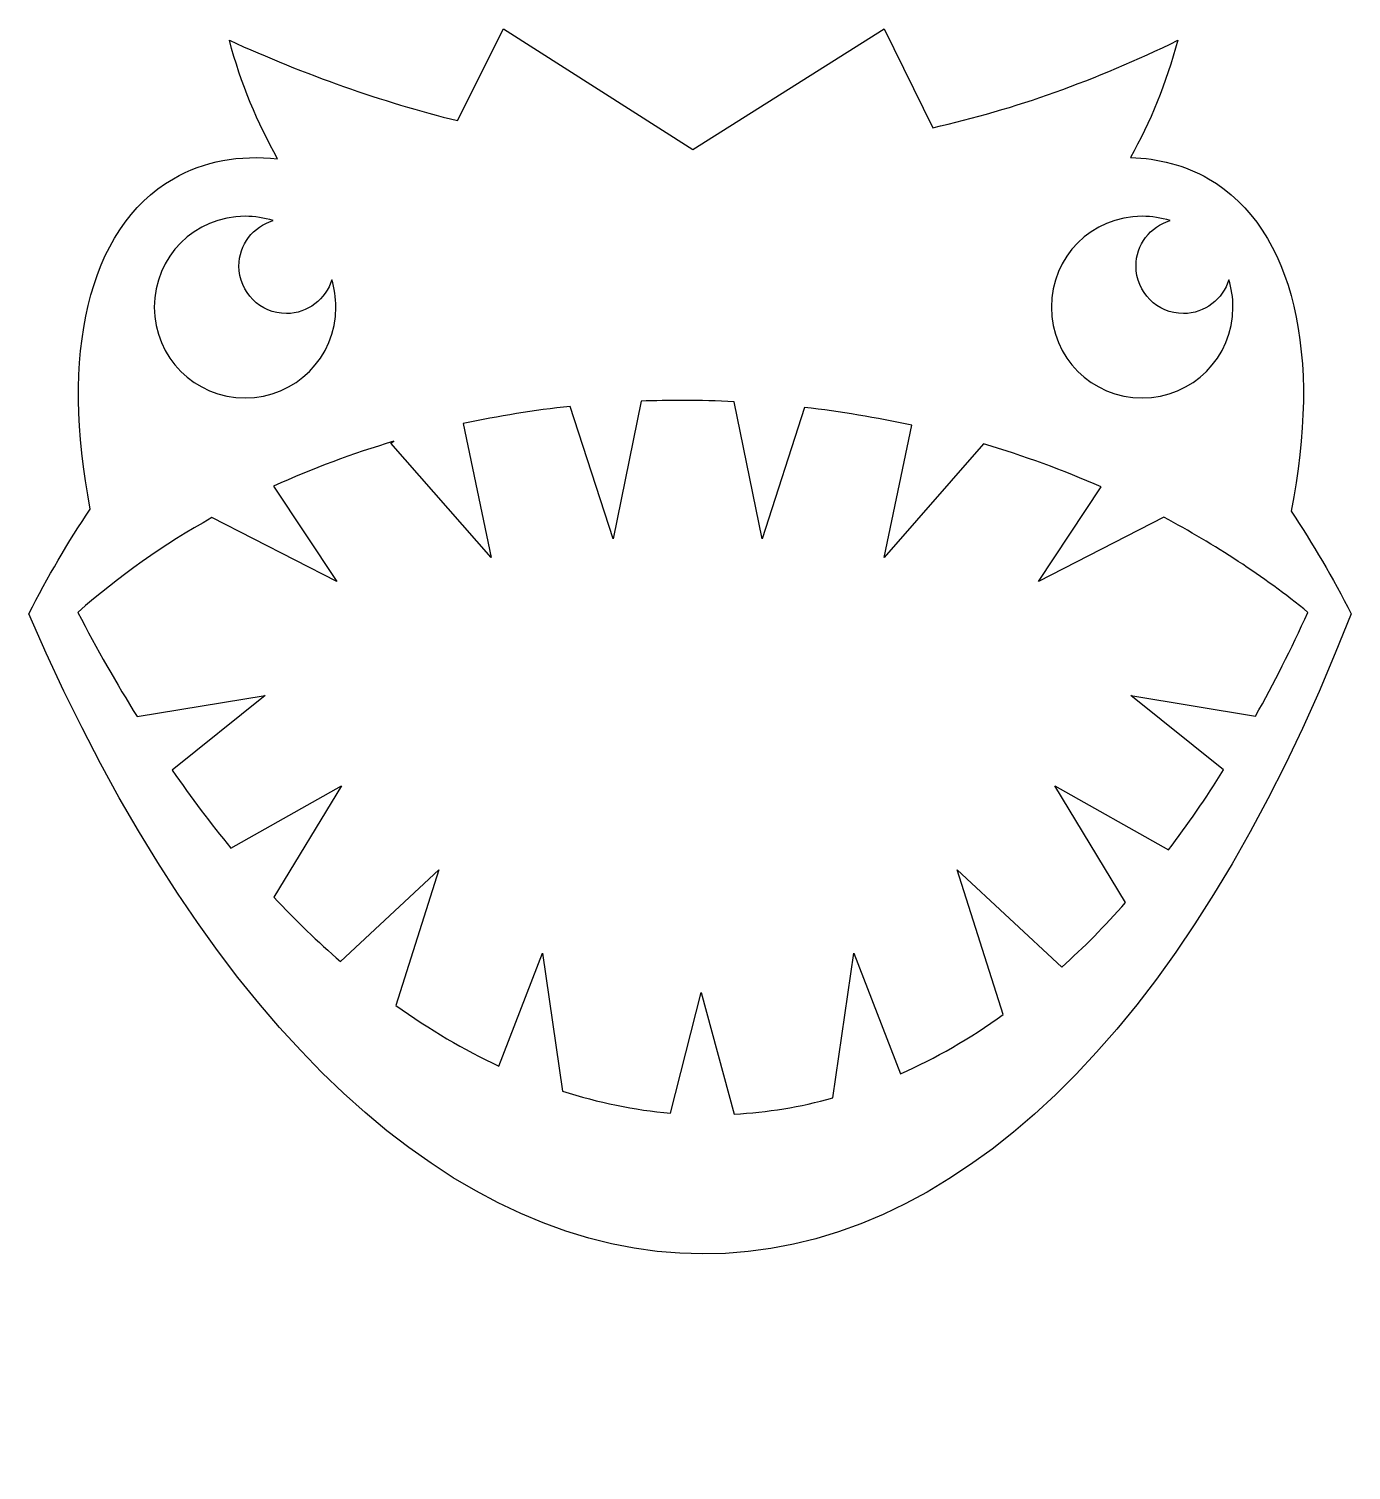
# Model space of a CAD drawing. Header units: centimetres. Extents: x -9.7 to 9.7, y -12.5 to 8.7.
import ezdxf

# ---------------------------------------------------------------- set-up
doc = ezdxf.new("R2010")
doc.units = ezdxf.units.CM
doc.header["$MEASUREMENT"] = 0
doc.layers.add('Layer 1', color=7, linetype='Continuous')

msp = doc.modelspace()

# ---------------------------------------------------------------- linework, layer by layer
at = {"layer": 'Layer 1'}
for points, knots in [([(-2.75673, 8.68133), (-2.75673, 8.68133), (-3.43407, 7.33322), (-3.43407, 7.33322), (-3.43407, 7.33322), (-4.55026, 7.60913), (-5.66623, 8.00411), (-6.78246, 8.51266), (-6.78246, 8.51266), (-6.61176, 7.87567), (-6.37103, 7.29641), (-6.07349, 6.7745), (-6.07349, 6.7745), (-6.63403, 6.83143), (-7.15485, 6.74043), (-7.60478, 6.48067), (-7.60478, 6.48067), (-8.87277, 5.74872), (-9.26451, 3.86803), (-8.82369, 1.63009), (-8.82369, 1.63009), (-9.1507, 1.14377), (-9.45254, 0.62987), (-9.72634, 0.09222), (-9.72634, 0.09222), (-4.33432, -12.4008), (4.78762, -12.48227), (9.68543, 0.09222), (9.68543, 0.09222), (9.41766, 0.61898), (9.12249, 1.12238), (8.80382, 1.59972), (8.80382, 1.59972), (9.25426, 3.85115), (8.86399, 5.74538), (7.59023, 6.48066), (7.59023, 6.48066), (7.24509, 6.6799), (6.85937, 6.78005), (6.44512, 6.79034), (6.44512, 6.79034), (6.73473, 7.3074), (6.97036, 7.88123), (7.13963, 8.51269), (7.13963, 8.51269), (5.94109, 7.92487), (4.74322, 7.50015), (3.54473, 7.22918), (3.54473, 7.22918), (3.54473, 7.22918), (2.83053, 8.68136), (2.83053, 8.68136), (2.83053, 8.68136), (2.83053, 8.68136), (0.02109, 6.90904), (0.02109, 6.90904), (0.02109, 6.90904), (0.02109, 6.90904), (-2.75672, 8.68136), (-2.75672, 8.68136), (-2.75672, 8.68136), (-2.75672, 8.68136), (-2.75673, 8.68133), (-2.75673, 8.68133)], [0, 0, 0, 0, 0.05882353, 0.05882353, 0.05882353, 0.05882353, 0.11764706, 0.11764706, 0.11764706, 0.11764706, 0.17647059, 0.17647059, 0.17647059, 0.17647059, 0.23529412, 0.23529412, 0.23529412, 0.23529412, 0.29411765, 0.29411765, 0.29411765, 0.29411765, 0.35294118, 0.35294118, 0.35294118, 0.35294118, 0.41176471, 0.41176471, 0.41176471, 0.41176471, 0.47058824, 0.47058824, 0.47058824, 0.47058824, 0.52941176, 0.52941176, 0.52941176, 0.52941176, 0.58823529, 0.58823529, 0.58823529, 0.58823529, 0.64705882, 0.64705882, 0.64705882, 0.64705882, 0.70588235, 0.70588235, 0.70588235, 0.70588235, 0.76470588, 0.76470588, 0.76470588, 0.76470588, 0.82352941, 0.82352941, 0.82352941, 0.82352941, 0.88235294, 0.88235294, 0.88235294, 0.88235294, 1, 1, 1, 1]), ([(-6.55185, 5.92861), (-6.40856, 5.92861), (-6.27101, 5.90647), (-6.14198, 5.86536), (-6.14198, 5.86536), (-6.4307, 5.78052), (-6.64146, 5.51334), (-6.64146, 5.19721), (-6.64146, 5.19721), (-6.64146, 4.81285), (-6.33005, 4.50144), (-5.94569, 4.50144), (-5.94569, 4.50144), (-5.63053, 4.50144), (-5.36453, 4.71089), (-5.27889, 4.99818), (-5.27889, 4.99818), (-5.23913, 4.87117), (-5.21829, 4.73581), (-5.21829, 4.59505), (-5.21829, 4.59505), (-5.21829, 3.85416), (-5.811, 3.26275), (-6.55185, 3.26275), (-6.55185, 3.26275), (-7.29274, 3.26275), (-7.8841, 3.85411), (-7.8841, 4.595), (-7.8841, 4.595), (-7.8841, 5.33576), (-7.29248, 5.92852), (-6.5518, 5.92852), (-6.5518, 5.92852), (-6.5518, 5.92852), (-6.55185, 5.92861), (-6.55185, 5.92861)], [0, 0, 0, 0, 0.1, 0.1, 0.1, 0.1, 0.2, 0.2, 0.2, 0.2, 0.3, 0.3, 0.3, 0.3, 0.4, 0.4, 0.4, 0.4, 0.5, 0.5, 0.5, 0.5, 0.6, 0.6, 0.6, 0.6, 0.7, 0.7, 0.7, 0.7, 0.8, 0.8, 0.8, 0.8, 1, 1, 1, 1]), ([(6.61637, 5.92861), (6.75974, 5.92861), (6.89721, 5.90647), (7.02624, 5.86536), (7.02624, 5.86536), (6.73768, 5.78048), (6.5268, 5.51326), (6.5268, 5.19721), (6.5268, 5.19721), (6.5268, 4.81285), (6.83825, 4.50144), (7.22257, 4.50144), (7.22257, 4.50144), (7.53778, 4.50144), (7.80377, 4.71089), (7.88941, 4.99818), (7.88941, 4.99818), (7.92917, 4.87117), (7.95001, 4.73581), (7.95001, 4.59505), (7.95001, 4.59505), (7.95001, 3.85416), (7.35738, 3.26275), (6.61649, 3.26275), (6.61649, 3.26275), (5.8756, 3.26275), (5.28424, 3.85411), (5.28424, 4.595), (5.28424, 4.595), (5.28424, 5.33576), (5.87577, 5.92852), (6.61649, 5.92852), (6.61649, 5.92852), (6.61649, 5.92852), (6.61637, 5.92861), (6.61637, 5.92861)], [0, 0, 0, 0, 0.1, 0.1, 0.1, 0.1, 0.2, 0.2, 0.2, 0.2, 0.3, 0.3, 0.3, 0.3, 0.4, 0.4, 0.4, 0.4, 0.5, 0.5, 0.5, 0.5, 0.6, 0.6, 0.6, 0.6, 0.7, 0.7, 0.7, 0.7, 0.8, 0.8, 0.8, 0.8, 1, 1, 1, 1]), ([(-0.11849, 3.22585), (0.13093, 3.22555), (0.38036, 3.21826), (0.62999, 3.20603), (0.62999, 3.20603), (0.62999, 3.20603), (1.03716, 1.19386), (1.03716, 1.19386), (1.03716, 1.19386), (1.03716, 1.19386), (1.66175, 3.12178), (1.66175, 3.12178), (1.66175, 3.12178), (2.18927, 3.06093), (2.71519, 2.9739), (3.23377, 2.8595), (3.23377, 2.8595), (3.23377, 2.8595), (2.82799, 0.91716), (2.82799, 0.91716), (2.82799, 0.91716), (2.82799, 0.91716), (4.28936, 2.58676), (4.28936, 2.58676), (4.28936, 2.58676), (4.87819, 2.41185), (5.45514, 2.20075), (6.01555, 1.95424), (6.01555, 1.95424), (6.01555, 1.95424), (5.09578, 0.56797), (5.09578, 0.56797), (5.09578, 0.56797), (5.09578, 0.56797), (6.93666, 1.50874), (6.93666, 1.50874), (6.93666, 1.50874), (7.68421, 1.11211), (8.39377, 0.64683), (9.05033, 0.11328), (9.05033, 0.11328), (8.80504, -0.42424), (8.54895, -0.93194), (8.28203, -1.41004), (8.28203, -1.41004), (8.28203, -1.41004), (6.4517, -1.10552), (6.4517, -1.10552), (6.4517, -1.10552), (6.4517, -1.10552), (7.81288, -2.20062), (7.81288, -2.20062), (7.81288, -2.20062), (7.55173, -2.61758), (7.28228, -3.00843), (7.00515, -3.3734), (7.00515, -3.3734), (7.00515, -3.3734), (5.33294, -2.43516), (5.33294, -2.43516), (5.33294, -2.43516), (5.33294, -2.43516), (6.3739, -4.14823), (6.3739, -4.14823), (6.3739, -4.14823), (6.06919, -4.49375), (5.75572, -4.80934), (5.43693, -5.09701), (5.43693, -5.09701), (5.43693, -5.09701), (3.90328, -3.66861), (3.90328, -3.66861), (3.90328, -3.66861), (3.90328, -3.66861), (4.57923, -5.79151), (4.57923, -5.79151), (4.57923, -5.79151), (4.08721, -6.14538), (3.58305, -6.43529), (3.07046, -6.66122), (3.07046, -6.66122), (3.07046, -6.66122), (2.38257, -4.89017), (2.38257, -4.89017), (2.38257, -4.89017), (2.38257, -4.89017), (2.07685, -7.01695), (2.07685, -7.01695), (2.07685, -7.01695), (1.59765, -7.14978), (1.11373, -7.22804), (0.62733, -7.25414), (0.62733, -7.25414), (0.62733, -7.25414), (0.14501, -5.46731), (0.14501, -5.46731), (0.14501, -5.46731), (0.14501, -5.46731), (-0.30695, -7.23963), (-0.30695, -7.23963), (-0.30695, -7.23963), (-0.837, -7.19438), (-1.36676, -7.08538), (-1.89356, -6.91553), (-1.89356, -6.91553), (-1.89356, -6.91553), (-2.18477, -4.8902), (-2.18477, -4.8902), (-2.18477, -4.8902), (-2.18477, -4.8902), (-2.82783, -6.54782), (-2.82783, -6.54782), (-2.82783, -6.54782), (-3.33777, -6.30982), (-3.84252, -6.01288), (-4.33799, -5.65706), (-4.33799, -5.65706), (-4.33799, -5.65706), (-3.70547, -3.66859), (-3.70547, -3.66859), (-3.70547, -3.66859), (-3.70547, -3.66859), (-5.15099, -5.014), (-5.15099, -5.014), (-5.15099, -5.014), (-5.4826, -4.72625), (-5.80864, -4.41024), (-6.12887, -4.06788), (-6.12887, -4.06788), (-6.12887, -4.06788), (-5.13657, -2.43514), (-5.13657, -2.43514), (-5.13657, -2.43514), (-5.13657, -2.43514), (-6.7613, -3.34702), (-6.7613, -3.34702), (-6.7613, -3.34702), (-7.05449, -2.99049), (-7.34069, -2.60908), (-7.62051, -2.20452), (-7.62051, -2.20452), (-7.62051, -2.20452), (-6.25528, -1.10562), (-6.25528, -1.10562), (-6.25528, -1.10562), (-6.25528, -1.10562), (-8.13703, -1.41787), (-8.13703, -1.41787), (-8.13703, -1.41787), (-8.43672, -0.93648), (-8.72721, -0.4265), (-9.0067, 0.11338), (-9.0067, 0.11338), (-8.40391, 0.64579), (-7.7425, 1.10939), (-7.03796, 1.50492), (-7.03796, 1.50492), (-7.03796, 1.50492), (-5.20631, 0.56795), (-5.20631, 0.56795), (-5.20631, 0.56795), (-5.20631, 0.56795), (-6.13266, 1.96481), (-6.13266, 1.96481), (-6.13266, 1.96481), (-5.56445, 2.22507), (-4.97363, 2.44544), (-4.36683, 2.62499), (-4.36683, 2.62499), (-4.36683, 2.62499), (-4.41035, 2.59864), (-4.41035, 2.59864), (-4.41035, 2.59864), (-4.41035, 2.59864), (-2.93843, 0.91719), (-2.93843, 0.91719), (-2.93843, 0.91719), (-2.93843, 0.91719), (-3.34957, 2.88458), (-3.34957, 2.88458), (-3.34957, 2.88458), (-2.8328, 2.99675), (-2.30789, 3.08091), (-1.77746, 3.13759), (-1.77746, 3.13759), (-1.77746, 3.13759), (-1.1476, 1.1939), (-1.1476, 1.1939), (-1.1476, 1.1939), (-1.1476, 1.1939), (-0.73899, 3.21404), (-0.73899, 3.21404), (-0.73899, 3.21404), (-0.53237, 3.22205), (-0.32574, 3.22606), (-0.11836, 3.22585), (-0.11836, 3.22585), (-0.11836, 3.22585), (-0.11849, 3.22585), (-0.11849, 3.22585)], [0, 0, 0, 0, 0.01960784, 0.01960784, 0.01960784, 0.01960784, 0.03921569, 0.03921569, 0.03921569, 0.03921569, 0.05882353, 0.05882353, 0.05882353, 0.05882353, 0.07843137, 0.07843137, 0.07843137, 0.07843137, 0.09803922, 0.09803922, 0.09803922, 0.09803922, 0.11764706, 0.11764706, 0.11764706, 0.11764706, 0.1372549, 0.1372549, 0.1372549, 0.1372549, 0.15686275, 0.15686275, 0.15686275, 0.15686275, 0.17647059, 0.17647059, 0.17647059, 0.17647059, 0.19607843, 0.19607843, 0.19607843, 0.19607843, 0.21568627, 0.21568627, 0.21568627, 0.21568627, 0.23529412, 0.23529412, 0.23529412, 0.23529412, 0.25490196, 0.25490196, 0.25490196, 0.25490196, 0.2745098, 0.2745098, 0.2745098, 0.2745098, 0.29411765, 0.29411765, 0.29411765, 0.29411765, 0.31372549, 0.31372549, 0.31372549, 0.31372549, 0.33333333, 0.33333333, 0.33333333, 0.33333333, 0.35294118, 0.35294118, 0.35294118, 0.35294118, 0.37254902, 0.37254902, 0.37254902, 0.37254902, 0.39215686, 0.39215686, 0.39215686, 0.39215686, 0.41176471, 0.41176471, 0.41176471, 0.41176471, 0.43137255, 0.43137255, 0.43137255, 0.43137255, 0.45098039, 0.45098039, 0.45098039, 0.45098039, 0.47058824, 0.47058824, 0.47058824, 0.47058824, 0.49019608, 0.49019608, 0.49019608, 0.49019608, 0.50980392, 0.50980392, 0.50980392, 0.50980392, 0.52941176, 0.52941176, 0.52941176, 0.52941176, 0.54901961, 0.54901961, 0.54901961, 0.54901961, 0.56862745, 0.56862745, 0.56862745, 0.56862745, 0.58823529, 0.58823529, 0.58823529, 0.58823529, 0.60784314, 0.60784314, 0.60784314, 0.60784314, 0.62745098, 0.62745098, 0.62745098, 0.62745098, 0.64705882, 0.64705882, 0.64705882, 0.64705882, 0.66666667, 0.66666667, 0.66666667, 0.66666667, 0.68627451, 0.68627451, 0.68627451, 0.68627451, 0.70588235, 0.70588235, 0.70588235, 0.70588235, 0.7254902, 0.7254902, 0.7254902, 0.7254902, 0.74509804, 0.74509804, 0.74509804, 0.74509804, 0.76470588, 0.76470588, 0.76470588, 0.76470588, 0.78431373, 0.78431373, 0.78431373, 0.78431373, 0.80392157, 0.80392157, 0.80392157, 0.80392157, 0.82352941, 0.82352941, 0.82352941, 0.82352941, 0.84313725, 0.84313725, 0.84313725, 0.84313725, 0.8627451, 0.8627451, 0.8627451, 0.8627451, 0.88235294, 0.88235294, 0.88235294, 0.88235294, 0.90196078, 0.90196078, 0.90196078, 0.90196078, 0.92156863, 0.92156863, 0.92156863, 0.92156863, 0.94117647, 0.94117647, 0.94117647, 0.94117647, 0.96078431, 0.96078431, 0.96078431, 0.96078431, 1, 1, 1, 1])]:
    msp.add_open_spline(points, degree=3, knots=knots, dxfattribs=at)

doc.saveas('drawing.dxf')
